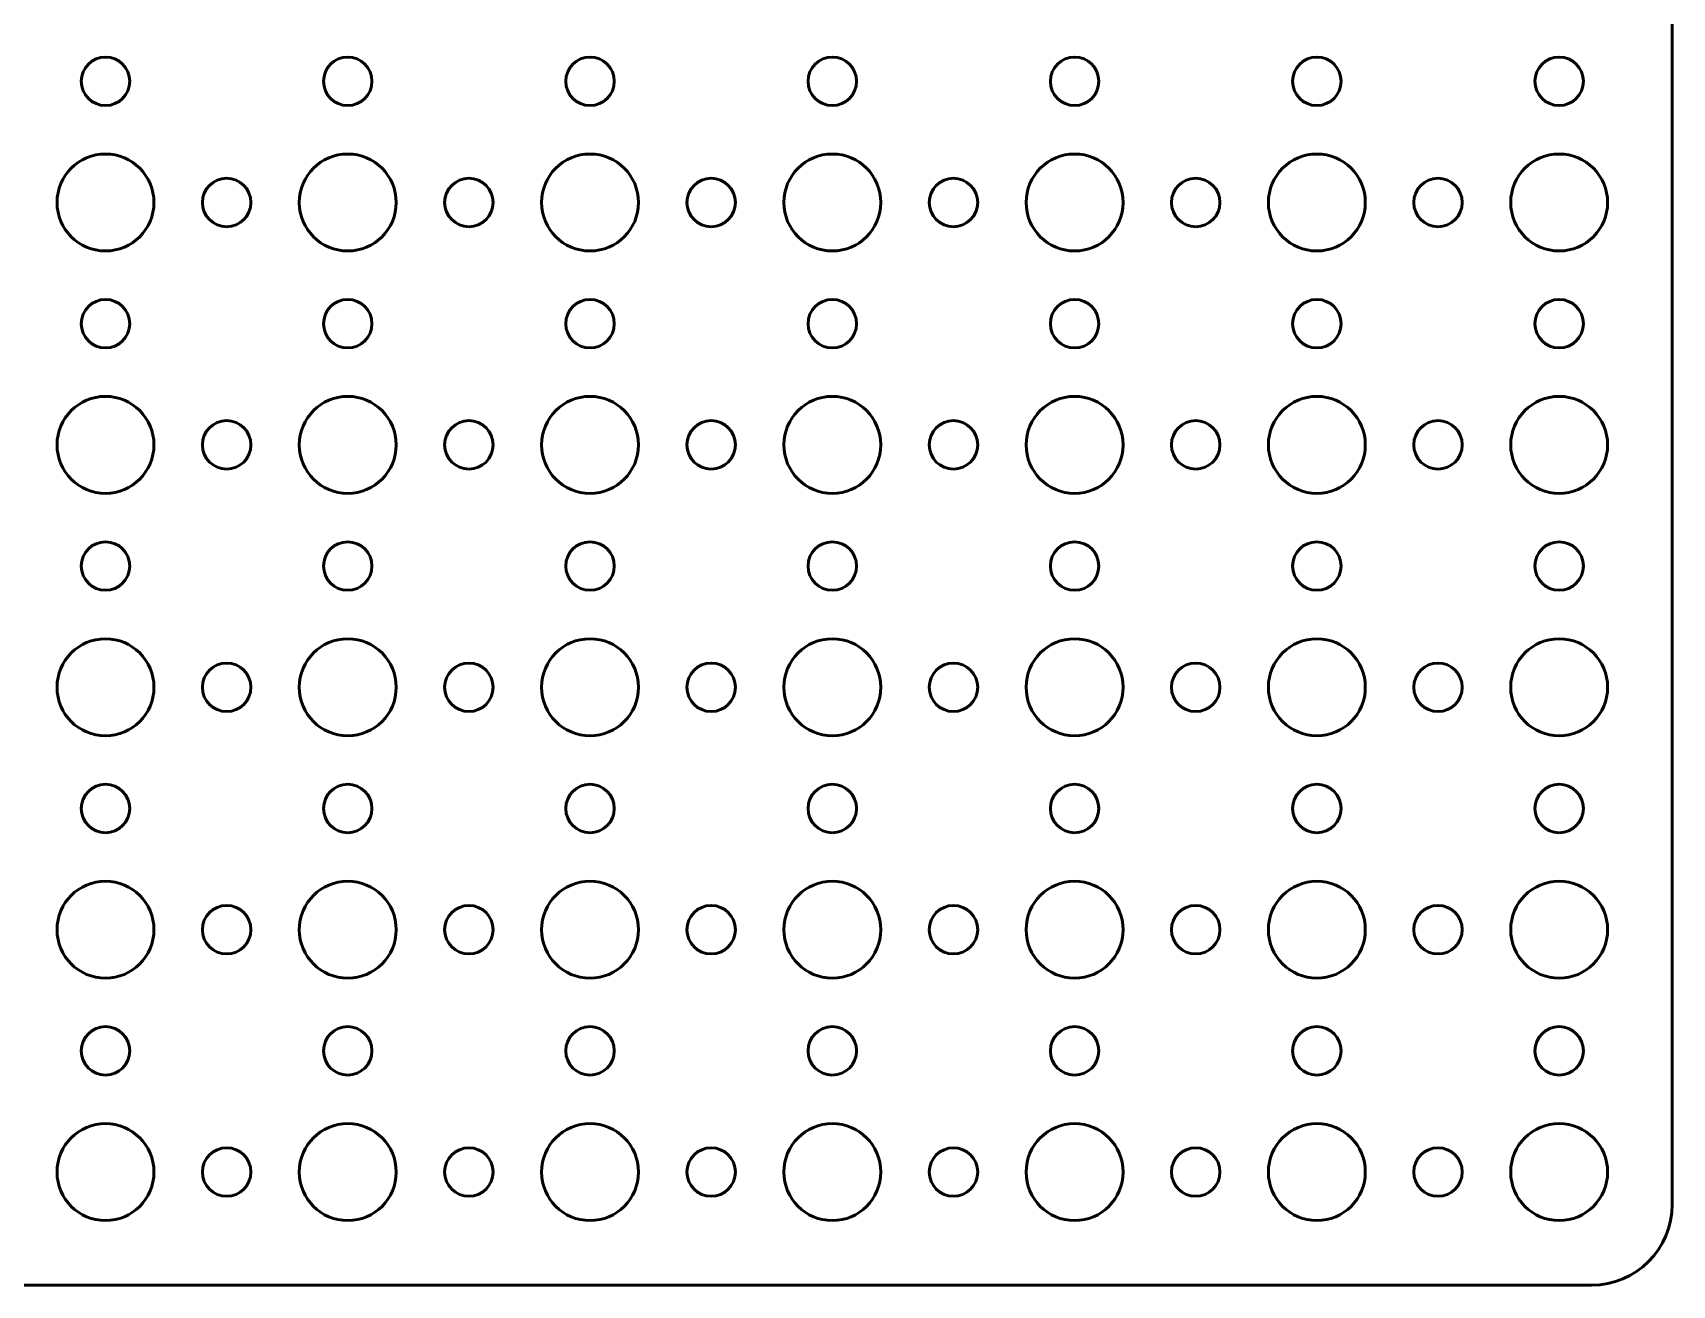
# Model space of a CAD drawing. Header units: centimetres. Extents: x -42 to 42, y -29.9 to 29.9.
# Drawn here: x 31.8 to 41.95, y -29.95 to -22.2 of the extents above; entities that cross this region are included whole.
import ezdxf

# ---------------------------------------------------------------- set-up
doc = ezdxf.new("R2010")
doc.units = ezdxf.units.CM
doc.header["$MEASUREMENT"] = 0
doc.layers.add('Layer 1', color=7, linetype='Continuous')

msp = doc.modelspace()

# ---------------------------------------------------------------- linework, layer by layer
at = {"layer": 'Layer 1', "lineweight": 53}
for points, knots in [([(41.95, 29.45), (41.95, 29.45), (41.95, -29.45), (41.95, -29.45), (41.95, -29.45), (41.95, -29.72614), (41.72614, -29.95), (41.45, -29.95), (41.45, -29.95), (41.45, -29.95), (-41.45, -29.95), (-41.45, -29.95), (-41.45, -29.95), (-41.72614, -29.95), (-41.95, -29.72614), (-41.95, -29.45), (-41.95, -29.45), (-41.95, -29.45), (-41.95, 29.45), (-41.95, 29.45), (-41.95, 29.45), (-41.95, 29.72614), (-41.72614, 29.95), (-41.45, 29.95), (-41.45, 29.95), (-41.45, 29.95), (41.45, 29.95), (41.45, 29.95), (41.45, 29.95), (41.72614, 29.95), (41.95, 29.72614), (41.95, 29.45)], [0, 0, 0, 0, 0.11111111, 0.11111111, 0.11111111, 0.11111111, 0.22222222, 0.22222222, 0.22222222, 0.22222222, 0.33333333, 0.33333333, 0.33333333, 0.33333333, 0.44444444, 0.44444444, 0.44444444, 0.44444444, 0.55555556, 0.55555556, 0.55555556, 0.55555556, 0.66666667, 0.66666667, 0.66666667, 0.66666667, 0.77777778, 0.77777778, 0.77777778, 0.77777778, 1, 1, 1, 1]), ([(32.25, -22.65), (32.16716, -22.65), (32.1, -22.58284), (32.1, -22.5), (32.1, -22.5), (32.1, -22.41716), (32.16716, -22.35), (32.25, -22.35), (32.25, -22.35), (32.33284, -22.35), (32.4, -22.41716), (32.4, -22.5), (32.4, -22.5), (32.4, -22.58284), (32.33284, -22.65), (32.25, -22.65)], [0, 0, 0, 0, 0.2, 0.2, 0.2, 0.2, 0.4, 0.4, 0.4, 0.4, 0.6, 0.6, 0.6, 0.6, 1, 1, 1, 1]), ([(33.75, -22.65), (33.66716, -22.65), (33.6, -22.58284), (33.6, -22.5), (33.6, -22.5), (33.6, -22.41716), (33.66716, -22.35), (33.75, -22.35), (33.75, -22.35), (33.83284, -22.35), (33.9, -22.41716), (33.9, -22.5), (33.9, -22.5), (33.9, -22.58284), (33.83284, -22.65), (33.75, -22.65)], [0, 0, 0, 0, 0.2, 0.2, 0.2, 0.2, 0.4, 0.4, 0.4, 0.4, 0.6, 0.6, 0.6, 0.6, 1, 1, 1, 1]), ([(35.25, -22.65), (35.16716, -22.65), (35.1, -22.58284), (35.1, -22.5), (35.1, -22.5), (35.1, -22.41716), (35.16716, -22.35), (35.25, -22.35), (35.25, -22.35), (35.33284, -22.35), (35.4, -22.41716), (35.4, -22.5), (35.4, -22.5), (35.4, -22.58284), (35.33284, -22.65), (35.25, -22.65)], [0, 0, 0, 0, 0.2, 0.2, 0.2, 0.2, 0.4, 0.4, 0.4, 0.4, 0.6, 0.6, 0.6, 0.6, 1, 1, 1, 1]), ([(36.75, -22.65), (36.66716, -22.65), (36.6, -22.58284), (36.6, -22.5), (36.6, -22.5), (36.6, -22.41716), (36.66716, -22.35), (36.75, -22.35), (36.75, -22.35), (36.83284, -22.35), (36.9, -22.41716), (36.9, -22.5), (36.9, -22.5), (36.9, -22.58284), (36.83284, -22.65), (36.75, -22.65)], [0, 0, 0, 0, 0.2, 0.2, 0.2, 0.2, 0.4, 0.4, 0.4, 0.4, 0.6, 0.6, 0.6, 0.6, 1, 1, 1, 1]), ([(38.25, -22.65), (38.16716, -22.65), (38.1, -22.58284), (38.1, -22.5), (38.1, -22.5), (38.1, -22.41716), (38.16716, -22.35), (38.25, -22.35), (38.25, -22.35), (38.33284, -22.35), (38.4, -22.41716), (38.4, -22.5), (38.4, -22.5), (38.4, -22.58284), (38.33284, -22.65), (38.25, -22.65)], [0, 0, 0, 0, 0.2, 0.2, 0.2, 0.2, 0.4, 0.4, 0.4, 0.4, 0.6, 0.6, 0.6, 0.6, 1, 1, 1, 1]), ([(39.75, -22.65), (39.66716, -22.65), (39.6, -22.58284), (39.6, -22.5), (39.6, -22.5), (39.6, -22.41716), (39.66716, -22.35), (39.75, -22.35), (39.75, -22.35), (39.83284, -22.35), (39.9, -22.41716), (39.9, -22.5), (39.9, -22.5), (39.9, -22.58284), (39.83284, -22.65), (39.75, -22.65)], [0, 0, 0, 0, 0.2, 0.2, 0.2, 0.2, 0.4, 0.4, 0.4, 0.4, 0.6, 0.6, 0.6, 0.6, 1, 1, 1, 1]), ([(41.25, -22.65), (41.16716, -22.65), (41.1, -22.58284), (41.1, -22.5), (41.1, -22.5), (41.1, -22.41716), (41.16716, -22.35), (41.25, -22.35), (41.25, -22.35), (41.33284, -22.35), (41.4, -22.41716), (41.4, -22.5), (41.4, -22.5), (41.4, -22.58284), (41.33284, -22.65), (41.25, -22.65)], [0, 0, 0, 0, 0.2, 0.2, 0.2, 0.2, 0.4, 0.4, 0.4, 0.4, 0.6, 0.6, 0.6, 0.6, 1, 1, 1, 1]), ([(32.25, -23.55), (32.08431, -23.55), (31.95, -23.41569), (31.95, -23.25), (31.95, -23.25), (31.95, -23.08431), (32.08431, -22.95), (32.25, -22.95), (32.25, -22.95), (32.41569, -22.95), (32.55, -23.08431), (32.55, -23.25), (32.55, -23.25), (32.55, -23.41569), (32.41569, -23.55), (32.25, -23.55)], [0, 0, 0, 0, 0.2, 0.2, 0.2, 0.2, 0.4, 0.4, 0.4, 0.4, 0.6, 0.6, 0.6, 0.6, 1, 1, 1, 1]), ([(33.75, -23.55), (33.58431, -23.55), (33.45, -23.41569), (33.45, -23.25), (33.45, -23.25), (33.45, -23.08431), (33.58431, -22.95), (33.75, -22.95), (33.75, -22.95), (33.91569, -22.95), (34.05, -23.08431), (34.05, -23.25), (34.05, -23.25), (34.05, -23.41569), (33.91569, -23.55), (33.75, -23.55)], [0, 0, 0, 0, 0.2, 0.2, 0.2, 0.2, 0.4, 0.4, 0.4, 0.4, 0.6, 0.6, 0.6, 0.6, 1, 1, 1, 1]), ([(35.25, -23.55), (35.08431, -23.55), (34.95, -23.41569), (34.95, -23.25), (34.95, -23.25), (34.95, -23.08431), (35.08431, -22.95), (35.25, -22.95), (35.25, -22.95), (35.41569, -22.95), (35.55, -23.08431), (35.55, -23.25), (35.55, -23.25), (35.55, -23.41569), (35.41569, -23.55), (35.25, -23.55)], [0, 0, 0, 0, 0.2, 0.2, 0.2, 0.2, 0.4, 0.4, 0.4, 0.4, 0.6, 0.6, 0.6, 0.6, 1, 1, 1, 1]), ([(36.75, -23.55), (36.58431, -23.55), (36.45, -23.41569), (36.45, -23.25), (36.45, -23.25), (36.45, -23.08431), (36.58431, -22.95), (36.75, -22.95), (36.75, -22.95), (36.91569, -22.95), (37.05, -23.08431), (37.05, -23.25), (37.05, -23.25), (37.05, -23.41569), (36.91569, -23.55), (36.75, -23.55)], [0, 0, 0, 0, 0.2, 0.2, 0.2, 0.2, 0.4, 0.4, 0.4, 0.4, 0.6, 0.6, 0.6, 0.6, 1, 1, 1, 1]), ([(38.25, -23.55), (38.08431, -23.55), (37.95, -23.41569), (37.95, -23.25), (37.95, -23.25), (37.95, -23.08431), (38.08431, -22.95), (38.25, -22.95), (38.25, -22.95), (38.41569, -22.95), (38.55, -23.08431), (38.55, -23.25), (38.55, -23.25), (38.55, -23.41569), (38.41569, -23.55), (38.25, -23.55)], [0, 0, 0, 0, 0.2, 0.2, 0.2, 0.2, 0.4, 0.4, 0.4, 0.4, 0.6, 0.6, 0.6, 0.6, 1, 1, 1, 1]), ([(39.75, -23.55), (39.58431, -23.55), (39.45, -23.41569), (39.45, -23.25), (39.45, -23.25), (39.45, -23.08431), (39.58431, -22.95), (39.75, -22.95), (39.75, -22.95), (39.91569, -22.95), (40.05, -23.08431), (40.05, -23.25), (40.05, -23.25), (40.05, -23.41569), (39.91569, -23.55), (39.75, -23.55)], [0, 0, 0, 0, 0.2, 0.2, 0.2, 0.2, 0.4, 0.4, 0.4, 0.4, 0.6, 0.6, 0.6, 0.6, 1, 1, 1, 1]), ([(41.25, -23.55), (41.08431, -23.55), (40.95, -23.41569), (40.95, -23.25), (40.95, -23.25), (40.95, -23.08431), (41.08431, -22.95), (41.25, -22.95), (41.25, -22.95), (41.41569, -22.95), (41.55, -23.08431), (41.55, -23.25), (41.55, -23.25), (41.55, -23.41569), (41.41569, -23.55), (41.25, -23.55)], [0, 0, 0, 0, 0.2, 0.2, 0.2, 0.2, 0.4, 0.4, 0.4, 0.4, 0.6, 0.6, 0.6, 0.6, 1, 1, 1, 1]), ([(33, -23.4), (32.91716, -23.4), (32.85, -23.33284), (32.85, -23.25), (32.85, -23.25), (32.85, -23.16716), (32.91716, -23.1), (33, -23.1), (33, -23.1), (33.08284, -23.1), (33.15, -23.16716), (33.15, -23.25), (33.15, -23.25), (33.15, -23.33284), (33.08284, -23.4), (33, -23.4)], [0, 0, 0, 0, 0.2, 0.2, 0.2, 0.2, 0.4, 0.4, 0.4, 0.4, 0.6, 0.6, 0.6, 0.6, 1, 1, 1, 1]), ([(34.5, -23.4), (34.41716, -23.4), (34.35, -23.33284), (34.35, -23.25), (34.35, -23.25), (34.35, -23.16716), (34.41716, -23.1), (34.5, -23.1), (34.5, -23.1), (34.58284, -23.1), (34.65, -23.16716), (34.65, -23.25), (34.65, -23.25), (34.65, -23.33284), (34.58284, -23.4), (34.5, -23.4)], [0, 0, 0, 0, 0.2, 0.2, 0.2, 0.2, 0.4, 0.4, 0.4, 0.4, 0.6, 0.6, 0.6, 0.6, 1, 1, 1, 1]), ([(36, -23.4), (35.91716, -23.4), (35.85, -23.33284), (35.85, -23.25), (35.85, -23.25), (35.85, -23.16716), (35.91716, -23.1), (36, -23.1), (36, -23.1), (36.08284, -23.1), (36.15, -23.16716), (36.15, -23.25), (36.15, -23.25), (36.15, -23.33284), (36.08284, -23.4), (36, -23.4)], [0, 0, 0, 0, 0.2, 0.2, 0.2, 0.2, 0.4, 0.4, 0.4, 0.4, 0.6, 0.6, 0.6, 0.6, 1, 1, 1, 1]), ([(37.5, -23.4), (37.41716, -23.4), (37.35, -23.33284), (37.35, -23.25), (37.35, -23.25), (37.35, -23.16716), (37.41716, -23.1), (37.5, -23.1), (37.5, -23.1), (37.58284, -23.1), (37.65, -23.16716), (37.65, -23.25), (37.65, -23.25), (37.65, -23.33284), (37.58284, -23.4), (37.5, -23.4)], [0, 0, 0, 0, 0.2, 0.2, 0.2, 0.2, 0.4, 0.4, 0.4, 0.4, 0.6, 0.6, 0.6, 0.6, 1, 1, 1, 1]), ([(39, -23.4), (38.91716, -23.4), (38.85, -23.33284), (38.85, -23.25), (38.85, -23.25), (38.85, -23.16716), (38.91716, -23.1), (39, -23.1), (39, -23.1), (39.08284, -23.1), (39.15, -23.16716), (39.15, -23.25), (39.15, -23.25), (39.15, -23.33284), (39.08284, -23.4), (39, -23.4)], [0, 0, 0, 0, 0.2, 0.2, 0.2, 0.2, 0.4, 0.4, 0.4, 0.4, 0.6, 0.6, 0.6, 0.6, 1, 1, 1, 1]), ([(40.5, -23.4), (40.41716, -23.4), (40.35, -23.33284), (40.35, -23.25), (40.35, -23.25), (40.35, -23.16716), (40.41716, -23.1), (40.5, -23.1), (40.5, -23.1), (40.58284, -23.1), (40.65, -23.16716), (40.65, -23.25), (40.65, -23.25), (40.65, -23.33284), (40.58284, -23.4), (40.5, -23.4)], [0, 0, 0, 0, 0.2, 0.2, 0.2, 0.2, 0.4, 0.4, 0.4, 0.4, 0.6, 0.6, 0.6, 0.6, 1, 1, 1, 1]), ([(32.25, -24.15), (32.16716, -24.15), (32.1, -24.08284), (32.1, -24), (32.1, -24), (32.1, -23.91716), (32.16716, -23.85), (32.25, -23.85), (32.25, -23.85), (32.33284, -23.85), (32.4, -23.91716), (32.4, -24), (32.4, -24), (32.4, -24.08284), (32.33284, -24.15), (32.25, -24.15)], [0, 0, 0, 0, 0.2, 0.2, 0.2, 0.2, 0.4, 0.4, 0.4, 0.4, 0.6, 0.6, 0.6, 0.6, 1, 1, 1, 1]), ([(33.75, -24.15), (33.66716, -24.15), (33.6, -24.08284), (33.6, -24), (33.6, -24), (33.6, -23.91716), (33.66716, -23.85), (33.75, -23.85), (33.75, -23.85), (33.83284, -23.85), (33.9, -23.91716), (33.9, -24), (33.9, -24), (33.9, -24.08284), (33.83284, -24.15), (33.75, -24.15)], [0, 0, 0, 0, 0.2, 0.2, 0.2, 0.2, 0.4, 0.4, 0.4, 0.4, 0.6, 0.6, 0.6, 0.6, 1, 1, 1, 1]), ([(35.25, -24.15), (35.16716, -24.15), (35.1, -24.08284), (35.1, -24), (35.1, -24), (35.1, -23.91716), (35.16716, -23.85), (35.25, -23.85), (35.25, -23.85), (35.33284, -23.85), (35.4, -23.91716), (35.4, -24), (35.4, -24), (35.4, -24.08284), (35.33284, -24.15), (35.25, -24.15)], [0, 0, 0, 0, 0.2, 0.2, 0.2, 0.2, 0.4, 0.4, 0.4, 0.4, 0.6, 0.6, 0.6, 0.6, 1, 1, 1, 1]), ([(36.75, -24.15), (36.66716, -24.15), (36.6, -24.08284), (36.6, -24), (36.6, -24), (36.6, -23.91716), (36.66716, -23.85), (36.75, -23.85), (36.75, -23.85), (36.83284, -23.85), (36.9, -23.91716), (36.9, -24), (36.9, -24), (36.9, -24.08284), (36.83284, -24.15), (36.75, -24.15)], [0, 0, 0, 0, 0.2, 0.2, 0.2, 0.2, 0.4, 0.4, 0.4, 0.4, 0.6, 0.6, 0.6, 0.6, 1, 1, 1, 1]), ([(38.25, -24.15), (38.16716, -24.15), (38.1, -24.08284), (38.1, -24), (38.1, -24), (38.1, -23.91716), (38.16716, -23.85), (38.25, -23.85), (38.25, -23.85), (38.33284, -23.85), (38.4, -23.91716), (38.4, -24), (38.4, -24), (38.4, -24.08284), (38.33284, -24.15), (38.25, -24.15)], [0, 0, 0, 0, 0.2, 0.2, 0.2, 0.2, 0.4, 0.4, 0.4, 0.4, 0.6, 0.6, 0.6, 0.6, 1, 1, 1, 1]), ([(39.75, -24.15), (39.66716, -24.15), (39.6, -24.08284), (39.6, -24), (39.6, -24), (39.6, -23.91716), (39.66716, -23.85), (39.75, -23.85), (39.75, -23.85), (39.83284, -23.85), (39.9, -23.91716), (39.9, -24), (39.9, -24), (39.9, -24.08284), (39.83284, -24.15), (39.75, -24.15)], [0, 0, 0, 0, 0.2, 0.2, 0.2, 0.2, 0.4, 0.4, 0.4, 0.4, 0.6, 0.6, 0.6, 0.6, 1, 1, 1, 1]), ([(41.25, -24.15), (41.16716, -24.15), (41.1, -24.08284), (41.1, -24), (41.1, -24), (41.1, -23.91716), (41.16716, -23.85), (41.25, -23.85), (41.25, -23.85), (41.33284, -23.85), (41.4, -23.91716), (41.4, -24), (41.4, -24), (41.4, -24.08284), (41.33284, -24.15), (41.25, -24.15)], [0, 0, 0, 0, 0.2, 0.2, 0.2, 0.2, 0.4, 0.4, 0.4, 0.4, 0.6, 0.6, 0.6, 0.6, 1, 1, 1, 1]), ([(32.25, -25.05), (32.08431, -25.05), (31.95, -24.91569), (31.95, -24.75), (31.95, -24.75), (31.95, -24.58431), (32.08431, -24.45), (32.25, -24.45), (32.25, -24.45), (32.41569, -24.45), (32.55, -24.58431), (32.55, -24.75), (32.55, -24.75), (32.55, -24.91569), (32.41569, -25.05), (32.25, -25.05)], [0, 0, 0, 0, 0.2, 0.2, 0.2, 0.2, 0.4, 0.4, 0.4, 0.4, 0.6, 0.6, 0.6, 0.6, 1, 1, 1, 1]), ([(33.75, -25.05), (33.58431, -25.05), (33.45, -24.91569), (33.45, -24.75), (33.45, -24.75), (33.45, -24.58431), (33.58431, -24.45), (33.75, -24.45), (33.75, -24.45), (33.91569, -24.45), (34.05, -24.58431), (34.05, -24.75), (34.05, -24.75), (34.05, -24.91569), (33.91569, -25.05), (33.75, -25.05)], [0, 0, 0, 0, 0.2, 0.2, 0.2, 0.2, 0.4, 0.4, 0.4, 0.4, 0.6, 0.6, 0.6, 0.6, 1, 1, 1, 1]), ([(35.25, -25.05), (35.08431, -25.05), (34.95, -24.91569), (34.95, -24.75), (34.95, -24.75), (34.95, -24.58431), (35.08431, -24.45), (35.25, -24.45), (35.25, -24.45), (35.41569, -24.45), (35.55, -24.58431), (35.55, -24.75), (35.55, -24.75), (35.55, -24.91569), (35.41569, -25.05), (35.25, -25.05)], [0, 0, 0, 0, 0.2, 0.2, 0.2, 0.2, 0.4, 0.4, 0.4, 0.4, 0.6, 0.6, 0.6, 0.6, 1, 1, 1, 1]), ([(36.75, -25.05), (36.58431, -25.05), (36.45, -24.91569), (36.45, -24.75), (36.45, -24.75), (36.45, -24.58431), (36.58431, -24.45), (36.75, -24.45), (36.75, -24.45), (36.91569, -24.45), (37.05, -24.58431), (37.05, -24.75), (37.05, -24.75), (37.05, -24.91569), (36.91569, -25.05), (36.75, -25.05)], [0, 0, 0, 0, 0.2, 0.2, 0.2, 0.2, 0.4, 0.4, 0.4, 0.4, 0.6, 0.6, 0.6, 0.6, 1, 1, 1, 1]), ([(38.25, -25.05), (38.08431, -25.05), (37.95, -24.91569), (37.95, -24.75), (37.95, -24.75), (37.95, -24.58431), (38.08431, -24.45), (38.25, -24.45), (38.25, -24.45), (38.41569, -24.45), (38.55, -24.58431), (38.55, -24.75), (38.55, -24.75), (38.55, -24.91569), (38.41569, -25.05), (38.25, -25.05)], [0, 0, 0, 0, 0.2, 0.2, 0.2, 0.2, 0.4, 0.4, 0.4, 0.4, 0.6, 0.6, 0.6, 0.6, 1, 1, 1, 1]), ([(39.75, -25.05), (39.58431, -25.05), (39.45, -24.91569), (39.45, -24.75), (39.45, -24.75), (39.45, -24.58431), (39.58431, -24.45), (39.75, -24.45), (39.75, -24.45), (39.91569, -24.45), (40.05, -24.58431), (40.05, -24.75), (40.05, -24.75), (40.05, -24.91569), (39.91569, -25.05), (39.75, -25.05)], [0, 0, 0, 0, 0.2, 0.2, 0.2, 0.2, 0.4, 0.4, 0.4, 0.4, 0.6, 0.6, 0.6, 0.6, 1, 1, 1, 1]), ([(41.25, -25.05), (41.08431, -25.05), (40.95, -24.91569), (40.95, -24.75), (40.95, -24.75), (40.95, -24.58431), (41.08431, -24.45), (41.25, -24.45), (41.25, -24.45), (41.41569, -24.45), (41.55, -24.58431), (41.55, -24.75), (41.55, -24.75), (41.55, -24.91569), (41.41569, -25.05), (41.25, -25.05)], [0, 0, 0, 0, 0.2, 0.2, 0.2, 0.2, 0.4, 0.4, 0.4, 0.4, 0.6, 0.6, 0.6, 0.6, 1, 1, 1, 1]), ([(33, -24.9), (32.91716, -24.9), (32.85, -24.83284), (32.85, -24.75), (32.85, -24.75), (32.85, -24.66716), (32.91716, -24.6), (33, -24.6), (33, -24.6), (33.08284, -24.6), (33.15, -24.66716), (33.15, -24.75), (33.15, -24.75), (33.15, -24.83284), (33.08284, -24.9), (33, -24.9)], [0, 0, 0, 0, 0.2, 0.2, 0.2, 0.2, 0.4, 0.4, 0.4, 0.4, 0.6, 0.6, 0.6, 0.6, 1, 1, 1, 1]), ([(34.5, -24.9), (34.41716, -24.9), (34.35, -24.83284), (34.35, -24.75), (34.35, -24.75), (34.35, -24.66716), (34.41716, -24.6), (34.5, -24.6), (34.5, -24.6), (34.58284, -24.6), (34.65, -24.66716), (34.65, -24.75), (34.65, -24.75), (34.65, -24.83284), (34.58284, -24.9), (34.5, -24.9)], [0, 0, 0, 0, 0.2, 0.2, 0.2, 0.2, 0.4, 0.4, 0.4, 0.4, 0.6, 0.6, 0.6, 0.6, 1, 1, 1, 1]), ([(36, -24.9), (35.91716, -24.9), (35.85, -24.83284), (35.85, -24.75), (35.85, -24.75), (35.85, -24.66716), (35.91716, -24.6), (36, -24.6), (36, -24.6), (36.08284, -24.6), (36.15, -24.66716), (36.15, -24.75), (36.15, -24.75), (36.15, -24.83284), (36.08284, -24.9), (36, -24.9)], [0, 0, 0, 0, 0.2, 0.2, 0.2, 0.2, 0.4, 0.4, 0.4, 0.4, 0.6, 0.6, 0.6, 0.6, 1, 1, 1, 1]), ([(37.5, -24.9), (37.41716, -24.9), (37.35, -24.83284), (37.35, -24.75), (37.35, -24.75), (37.35, -24.66716), (37.41716, -24.6), (37.5, -24.6), (37.5, -24.6), (37.58284, -24.6), (37.65, -24.66716), (37.65, -24.75), (37.65, -24.75), (37.65, -24.83284), (37.58284, -24.9), (37.5, -24.9)], [0, 0, 0, 0, 0.2, 0.2, 0.2, 0.2, 0.4, 0.4, 0.4, 0.4, 0.6, 0.6, 0.6, 0.6, 1, 1, 1, 1]), ([(39, -24.9), (38.91716, -24.9), (38.85, -24.83284), (38.85, -24.75), (38.85, -24.75), (38.85, -24.66716), (38.91716, -24.6), (39, -24.6), (39, -24.6), (39.08284, -24.6), (39.15, -24.66716), (39.15, -24.75), (39.15, -24.75), (39.15, -24.83284), (39.08284, -24.9), (39, -24.9)], [0, 0, 0, 0, 0.2, 0.2, 0.2, 0.2, 0.4, 0.4, 0.4, 0.4, 0.6, 0.6, 0.6, 0.6, 1, 1, 1, 1]), ([(40.5, -24.9), (40.41716, -24.9), (40.35, -24.83284), (40.35, -24.75), (40.35, -24.75), (40.35, -24.66716), (40.41716, -24.6), (40.5, -24.6), (40.5, -24.6), (40.58284, -24.6), (40.65, -24.66716), (40.65, -24.75), (40.65, -24.75), (40.65, -24.83284), (40.58284, -24.9), (40.5, -24.9)], [0, 0, 0, 0, 0.2, 0.2, 0.2, 0.2, 0.4, 0.4, 0.4, 0.4, 0.6, 0.6, 0.6, 0.6, 1, 1, 1, 1]), ([(32.25, -25.65), (32.16716, -25.65), (32.1, -25.58284), (32.1, -25.5), (32.1, -25.5), (32.1, -25.41716), (32.16716, -25.35), (32.25, -25.35), (32.25, -25.35), (32.33284, -25.35), (32.4, -25.41716), (32.4, -25.5), (32.4, -25.5), (32.4, -25.58284), (32.33284, -25.65), (32.25, -25.65)], [0, 0, 0, 0, 0.2, 0.2, 0.2, 0.2, 0.4, 0.4, 0.4, 0.4, 0.6, 0.6, 0.6, 0.6, 1, 1, 1, 1]), ([(33.75, -25.65), (33.66716, -25.65), (33.6, -25.58284), (33.6, -25.5), (33.6, -25.5), (33.6, -25.41716), (33.66716, -25.35), (33.75, -25.35), (33.75, -25.35), (33.83284, -25.35), (33.9, -25.41716), (33.9, -25.5), (33.9, -25.5), (33.9, -25.58284), (33.83284, -25.65), (33.75, -25.65)], [0, 0, 0, 0, 0.2, 0.2, 0.2, 0.2, 0.4, 0.4, 0.4, 0.4, 0.6, 0.6, 0.6, 0.6, 1, 1, 1, 1]), ([(35.25, -25.65), (35.16716, -25.65), (35.1, -25.58284), (35.1, -25.5), (35.1, -25.5), (35.1, -25.41716), (35.16716, -25.35), (35.25, -25.35), (35.25, -25.35), (35.33284, -25.35), (35.4, -25.41716), (35.4, -25.5), (35.4, -25.5), (35.4, -25.58284), (35.33284, -25.65), (35.25, -25.65)], [0, 0, 0, 0, 0.2, 0.2, 0.2, 0.2, 0.4, 0.4, 0.4, 0.4, 0.6, 0.6, 0.6, 0.6, 1, 1, 1, 1]), ([(36.75, -25.65), (36.66716, -25.65), (36.6, -25.58284), (36.6, -25.5), (36.6, -25.5), (36.6, -25.41716), (36.66716, -25.35), (36.75, -25.35), (36.75, -25.35), (36.83284, -25.35), (36.9, -25.41716), (36.9, -25.5), (36.9, -25.5), (36.9, -25.58284), (36.83284, -25.65), (36.75, -25.65)], [0, 0, 0, 0, 0.2, 0.2, 0.2, 0.2, 0.4, 0.4, 0.4, 0.4, 0.6, 0.6, 0.6, 0.6, 1, 1, 1, 1]), ([(38.25, -25.65), (38.16716, -25.65), (38.1, -25.58284), (38.1, -25.5), (38.1, -25.5), (38.1, -25.41716), (38.16716, -25.35), (38.25, -25.35), (38.25, -25.35), (38.33284, -25.35), (38.4, -25.41716), (38.4, -25.5), (38.4, -25.5), (38.4, -25.58284), (38.33284, -25.65), (38.25, -25.65)], [0, 0, 0, 0, 0.2, 0.2, 0.2, 0.2, 0.4, 0.4, 0.4, 0.4, 0.6, 0.6, 0.6, 0.6, 1, 1, 1, 1]), ([(39.75, -25.65), (39.66716, -25.65), (39.6, -25.58284), (39.6, -25.5), (39.6, -25.5), (39.6, -25.41716), (39.66716, -25.35), (39.75, -25.35), (39.75, -25.35), (39.83284, -25.35), (39.9, -25.41716), (39.9, -25.5), (39.9, -25.5), (39.9, -25.58284), (39.83284, -25.65), (39.75, -25.65)], [0, 0, 0, 0, 0.2, 0.2, 0.2, 0.2, 0.4, 0.4, 0.4, 0.4, 0.6, 0.6, 0.6, 0.6, 1, 1, 1, 1]), ([(41.25, -25.65), (41.16716, -25.65), (41.1, -25.58284), (41.1, -25.5), (41.1, -25.5), (41.1, -25.41716), (41.16716, -25.35), (41.25, -25.35), (41.25, -25.35), (41.33284, -25.35), (41.4, -25.41716), (41.4, -25.5), (41.4, -25.5), (41.4, -25.58284), (41.33284, -25.65), (41.25, -25.65)], [0, 0, 0, 0, 0.2, 0.2, 0.2, 0.2, 0.4, 0.4, 0.4, 0.4, 0.6, 0.6, 0.6, 0.6, 1, 1, 1, 1]), ([(32.25, -26.55), (32.08431, -26.55), (31.95, -26.41569), (31.95, -26.25), (31.95, -26.25), (31.95, -26.08431), (32.08431, -25.95), (32.25, -25.95), (32.25, -25.95), (32.41569, -25.95), (32.55, -26.08431), (32.55, -26.25), (32.55, -26.25), (32.55, -26.41569), (32.41569, -26.55), (32.25, -26.55)], [0, 0, 0, 0, 0.2, 0.2, 0.2, 0.2, 0.4, 0.4, 0.4, 0.4, 0.6, 0.6, 0.6, 0.6, 1, 1, 1, 1]), ([(33.75, -26.55), (33.58431, -26.55), (33.45, -26.41569), (33.45, -26.25), (33.45, -26.25), (33.45, -26.08431), (33.58431, -25.95), (33.75, -25.95), (33.75, -25.95), (33.91569, -25.95), (34.05, -26.08431), (34.05, -26.25), (34.05, -26.25), (34.05, -26.41569), (33.91569, -26.55), (33.75, -26.55)], [0, 0, 0, 0, 0.2, 0.2, 0.2, 0.2, 0.4, 0.4, 0.4, 0.4, 0.6, 0.6, 0.6, 0.6, 1, 1, 1, 1]), ([(35.25, -26.55), (35.08431, -26.55), (34.95, -26.41569), (34.95, -26.25), (34.95, -26.25), (34.95, -26.08431), (35.08431, -25.95), (35.25, -25.95), (35.25, -25.95), (35.41569, -25.95), (35.55, -26.08431), (35.55, -26.25), (35.55, -26.25), (35.55, -26.41569), (35.41569, -26.55), (35.25, -26.55)], [0, 0, 0, 0, 0.2, 0.2, 0.2, 0.2, 0.4, 0.4, 0.4, 0.4, 0.6, 0.6, 0.6, 0.6, 1, 1, 1, 1]), ([(36.75, -26.55), (36.58431, -26.55), (36.45, -26.41569), (36.45, -26.25), (36.45, -26.25), (36.45, -26.08431), (36.58431, -25.95), (36.75, -25.95), (36.75, -25.95), (36.91569, -25.95), (37.05, -26.08431), (37.05, -26.25), (37.05, -26.25), (37.05, -26.41569), (36.91569, -26.55), (36.75, -26.55)], [0, 0, 0, 0, 0.2, 0.2, 0.2, 0.2, 0.4, 0.4, 0.4, 0.4, 0.6, 0.6, 0.6, 0.6, 1, 1, 1, 1]), ([(38.25, -26.55), (38.08431, -26.55), (37.95, -26.41569), (37.95, -26.25), (37.95, -26.25), (37.95, -26.08431), (38.08431, -25.95), (38.25, -25.95), (38.25, -25.95), (38.41569, -25.95), (38.55, -26.08431), (38.55, -26.25), (38.55, -26.25), (38.55, -26.41569), (38.41569, -26.55), (38.25, -26.55)], [0, 0, 0, 0, 0.2, 0.2, 0.2, 0.2, 0.4, 0.4, 0.4, 0.4, 0.6, 0.6, 0.6, 0.6, 1, 1, 1, 1]), ([(39.75, -26.55), (39.58431, -26.55), (39.45, -26.41569), (39.45, -26.25), (39.45, -26.25), (39.45, -26.08431), (39.58431, -25.95), (39.75, -25.95), (39.75, -25.95), (39.91569, -25.95), (40.05, -26.08431), (40.05, -26.25), (40.05, -26.25), (40.05, -26.41569), (39.91569, -26.55), (39.75, -26.55)], [0, 0, 0, 0, 0.2, 0.2, 0.2, 0.2, 0.4, 0.4, 0.4, 0.4, 0.6, 0.6, 0.6, 0.6, 1, 1, 1, 1]), ([(41.25, -26.55), (41.08431, -26.55), (40.95, -26.41569), (40.95, -26.25), (40.95, -26.25), (40.95, -26.08431), (41.08431, -25.95), (41.25, -25.95), (41.25, -25.95), (41.41569, -25.95), (41.55, -26.08431), (41.55, -26.25), (41.55, -26.25), (41.55, -26.41569), (41.41569, -26.55), (41.25, -26.55)], [0, 0, 0, 0, 0.2, 0.2, 0.2, 0.2, 0.4, 0.4, 0.4, 0.4, 0.6, 0.6, 0.6, 0.6, 1, 1, 1, 1]), ([(33, -26.4), (32.91716, -26.4), (32.85, -26.33284), (32.85, -26.25), (32.85, -26.25), (32.85, -26.16716), (32.91716, -26.1), (33, -26.1), (33, -26.1), (33.08284, -26.1), (33.15, -26.16716), (33.15, -26.25), (33.15, -26.25), (33.15, -26.33284), (33.08284, -26.4), (33, -26.4)], [0, 0, 0, 0, 0.2, 0.2, 0.2, 0.2, 0.4, 0.4, 0.4, 0.4, 0.6, 0.6, 0.6, 0.6, 1, 1, 1, 1]), ([(34.5, -26.4), (34.41716, -26.4), (34.35, -26.33284), (34.35, -26.25), (34.35, -26.25), (34.35, -26.16716), (34.41716, -26.1), (34.5, -26.1), (34.5, -26.1), (34.58284, -26.1), (34.65, -26.16716), (34.65, -26.25), (34.65, -26.25), (34.65, -26.33284), (34.58284, -26.4), (34.5, -26.4)], [0, 0, 0, 0, 0.2, 0.2, 0.2, 0.2, 0.4, 0.4, 0.4, 0.4, 0.6, 0.6, 0.6, 0.6, 1, 1, 1, 1]), ([(36, -26.4), (35.91716, -26.4), (35.85, -26.33284), (35.85, -26.25), (35.85, -26.25), (35.85, -26.16716), (35.91716, -26.1), (36, -26.1), (36, -26.1), (36.08284, -26.1), (36.15, -26.16716), (36.15, -26.25), (36.15, -26.25), (36.15, -26.33284), (36.08284, -26.4), (36, -26.4)], [0, 0, 0, 0, 0.2, 0.2, 0.2, 0.2, 0.4, 0.4, 0.4, 0.4, 0.6, 0.6, 0.6, 0.6, 1, 1, 1, 1]), ([(37.5, -26.4), (37.41716, -26.4), (37.35, -26.33284), (37.35, -26.25), (37.35, -26.25), (37.35, -26.16716), (37.41716, -26.1), (37.5, -26.1), (37.5, -26.1), (37.58284, -26.1), (37.65, -26.16716), (37.65, -26.25), (37.65, -26.25), (37.65, -26.33284), (37.58284, -26.4), (37.5, -26.4)], [0, 0, 0, 0, 0.2, 0.2, 0.2, 0.2, 0.4, 0.4, 0.4, 0.4, 0.6, 0.6, 0.6, 0.6, 1, 1, 1, 1]), ([(39, -26.4), (38.91716, -26.4), (38.85, -26.33284), (38.85, -26.25), (38.85, -26.25), (38.85, -26.16716), (38.91716, -26.1), (39, -26.1), (39, -26.1), (39.08284, -26.1), (39.15, -26.16716), (39.15, -26.25), (39.15, -26.25), (39.15, -26.33284), (39.08284, -26.4), (39, -26.4)], [0, 0, 0, 0, 0.2, 0.2, 0.2, 0.2, 0.4, 0.4, 0.4, 0.4, 0.6, 0.6, 0.6, 0.6, 1, 1, 1, 1]), ([(40.5, -26.4), (40.41716, -26.4), (40.35, -26.33284), (40.35, -26.25), (40.35, -26.25), (40.35, -26.16716), (40.41716, -26.1), (40.5, -26.1), (40.5, -26.1), (40.58284, -26.1), (40.65, -26.16716), (40.65, -26.25), (40.65, -26.25), (40.65, -26.33284), (40.58284, -26.4), (40.5, -26.4)], [0, 0, 0, 0, 0.2, 0.2, 0.2, 0.2, 0.4, 0.4, 0.4, 0.4, 0.6, 0.6, 0.6, 0.6, 1, 1, 1, 1]), ([(32.25, -27.15), (32.16716, -27.15), (32.1, -27.08284), (32.1, -27), (32.1, -27), (32.1, -26.91716), (32.16716, -26.85), (32.25, -26.85), (32.25, -26.85), (32.33284, -26.85), (32.4, -26.91716), (32.4, -27), (32.4, -27), (32.4, -27.08284), (32.33284, -27.15), (32.25, -27.15)], [0, 0, 0, 0, 0.2, 0.2, 0.2, 0.2, 0.4, 0.4, 0.4, 0.4, 0.6, 0.6, 0.6, 0.6, 1, 1, 1, 1]), ([(33.75, -27.15), (33.66716, -27.15), (33.6, -27.08284), (33.6, -27), (33.6, -27), (33.6, -26.91716), (33.66716, -26.85), (33.75, -26.85), (33.75, -26.85), (33.83284, -26.85), (33.9, -26.91716), (33.9, -27), (33.9, -27), (33.9, -27.08284), (33.83284, -27.15), (33.75, -27.15)], [0, 0, 0, 0, 0.2, 0.2, 0.2, 0.2, 0.4, 0.4, 0.4, 0.4, 0.6, 0.6, 0.6, 0.6, 1, 1, 1, 1]), ([(35.25, -27.15), (35.16716, -27.15), (35.1, -27.08284), (35.1, -27), (35.1, -27), (35.1, -26.91716), (35.16716, -26.85), (35.25, -26.85), (35.25, -26.85), (35.33284, -26.85), (35.4, -26.91716), (35.4, -27), (35.4, -27), (35.4, -27.08284), (35.33284, -27.15), (35.25, -27.15)], [0, 0, 0, 0, 0.2, 0.2, 0.2, 0.2, 0.4, 0.4, 0.4, 0.4, 0.6, 0.6, 0.6, 0.6, 1, 1, 1, 1]), ([(36.75, -27.15), (36.66716, -27.15), (36.6, -27.08284), (36.6, -27), (36.6, -27), (36.6, -26.91716), (36.66716, -26.85), (36.75, -26.85), (36.75, -26.85), (36.83284, -26.85), (36.9, -26.91716), (36.9, -27), (36.9, -27), (36.9, -27.08284), (36.83284, -27.15), (36.75, -27.15)], [0, 0, 0, 0, 0.2, 0.2, 0.2, 0.2, 0.4, 0.4, 0.4, 0.4, 0.6, 0.6, 0.6, 0.6, 1, 1, 1, 1]), ([(38.25, -27.15), (38.16716, -27.15), (38.1, -27.08284), (38.1, -27), (38.1, -27), (38.1, -26.91716), (38.16716, -26.85), (38.25, -26.85), (38.25, -26.85), (38.33284, -26.85), (38.4, -26.91716), (38.4, -27), (38.4, -27), (38.4, -27.08284), (38.33284, -27.15), (38.25, -27.15)], [0, 0, 0, 0, 0.2, 0.2, 0.2, 0.2, 0.4, 0.4, 0.4, 0.4, 0.6, 0.6, 0.6, 0.6, 1, 1, 1, 1]), ([(39.75, -27.15), (39.66716, -27.15), (39.6, -27.08284), (39.6, -27), (39.6, -27), (39.6, -26.91716), (39.66716, -26.85), (39.75, -26.85), (39.75, -26.85), (39.83284, -26.85), (39.9, -26.91716), (39.9, -27), (39.9, -27), (39.9, -27.08284), (39.83284, -27.15), (39.75, -27.15)], [0, 0, 0, 0, 0.2, 0.2, 0.2, 0.2, 0.4, 0.4, 0.4, 0.4, 0.6, 0.6, 0.6, 0.6, 1, 1, 1, 1]), ([(41.25, -27.15), (41.16716, -27.15), (41.1, -27.08284), (41.1, -27), (41.1, -27), (41.1, -26.91716), (41.16716, -26.85), (41.25, -26.85), (41.25, -26.85), (41.33284, -26.85), (41.4, -26.91716), (41.4, -27), (41.4, -27), (41.4, -27.08284), (41.33284, -27.15), (41.25, -27.15)], [0, 0, 0, 0, 0.2, 0.2, 0.2, 0.2, 0.4, 0.4, 0.4, 0.4, 0.6, 0.6, 0.6, 0.6, 1, 1, 1, 1]), ([(32.25, -28.05), (32.08431, -28.05), (31.95, -27.91569), (31.95, -27.75), (31.95, -27.75), (31.95, -27.58431), (32.08431, -27.45), (32.25, -27.45), (32.25, -27.45), (32.41569, -27.45), (32.55, -27.58431), (32.55, -27.75), (32.55, -27.75), (32.55, -27.91569), (32.41569, -28.05), (32.25, -28.05)], [0, 0, 0, 0, 0.2, 0.2, 0.2, 0.2, 0.4, 0.4, 0.4, 0.4, 0.6, 0.6, 0.6, 0.6, 1, 1, 1, 1]), ([(33.75, -28.05), (33.58431, -28.05), (33.45, -27.91569), (33.45, -27.75), (33.45, -27.75), (33.45, -27.58431), (33.58431, -27.45), (33.75, -27.45), (33.75, -27.45), (33.91569, -27.45), (34.05, -27.58431), (34.05, -27.75), (34.05, -27.75), (34.05, -27.91569), (33.91569, -28.05), (33.75, -28.05)], [0, 0, 0, 0, 0.2, 0.2, 0.2, 0.2, 0.4, 0.4, 0.4, 0.4, 0.6, 0.6, 0.6, 0.6, 1, 1, 1, 1]), ([(35.25, -28.05), (35.08431, -28.05), (34.95, -27.91569), (34.95, -27.75), (34.95, -27.75), (34.95, -27.58431), (35.08431, -27.45), (35.25, -27.45), (35.25, -27.45), (35.41569, -27.45), (35.55, -27.58431), (35.55, -27.75), (35.55, -27.75), (35.55, -27.91569), (35.41569, -28.05), (35.25, -28.05)], [0, 0, 0, 0, 0.2, 0.2, 0.2, 0.2, 0.4, 0.4, 0.4, 0.4, 0.6, 0.6, 0.6, 0.6, 1, 1, 1, 1]), ([(36.75, -28.05), (36.58431, -28.05), (36.45, -27.91569), (36.45, -27.75), (36.45, -27.75), (36.45, -27.58431), (36.58431, -27.45), (36.75, -27.45), (36.75, -27.45), (36.91569, -27.45), (37.05, -27.58431), (37.05, -27.75), (37.05, -27.75), (37.05, -27.91569), (36.91569, -28.05), (36.75, -28.05)], [0, 0, 0, 0, 0.2, 0.2, 0.2, 0.2, 0.4, 0.4, 0.4, 0.4, 0.6, 0.6, 0.6, 0.6, 1, 1, 1, 1]), ([(38.25, -28.05), (38.08431, -28.05), (37.95, -27.91569), (37.95, -27.75), (37.95, -27.75), (37.95, -27.58431), (38.08431, -27.45), (38.25, -27.45), (38.25, -27.45), (38.41569, -27.45), (38.55, -27.58431), (38.55, -27.75), (38.55, -27.75), (38.55, -27.91569), (38.41569, -28.05), (38.25, -28.05)], [0, 0, 0, 0, 0.2, 0.2, 0.2, 0.2, 0.4, 0.4, 0.4, 0.4, 0.6, 0.6, 0.6, 0.6, 1, 1, 1, 1]), ([(39.75, -28.05), (39.58431, -28.05), (39.45, -27.91569), (39.45, -27.75), (39.45, -27.75), (39.45, -27.58431), (39.58431, -27.45), (39.75, -27.45), (39.75, -27.45), (39.91569, -27.45), (40.05, -27.58431), (40.05, -27.75), (40.05, -27.75), (40.05, -27.91569), (39.91569, -28.05), (39.75, -28.05)], [0, 0, 0, 0, 0.2, 0.2, 0.2, 0.2, 0.4, 0.4, 0.4, 0.4, 0.6, 0.6, 0.6, 0.6, 1, 1, 1, 1]), ([(41.25, -28.05), (41.08431, -28.05), (40.95, -27.91569), (40.95, -27.75), (40.95, -27.75), (40.95, -27.58431), (41.08431, -27.45), (41.25, -27.45), (41.25, -27.45), (41.41569, -27.45), (41.55, -27.58431), (41.55, -27.75), (41.55, -27.75), (41.55, -27.91569), (41.41569, -28.05), (41.25, -28.05)], [0, 0, 0, 0, 0.2, 0.2, 0.2, 0.2, 0.4, 0.4, 0.4, 0.4, 0.6, 0.6, 0.6, 0.6, 1, 1, 1, 1]), ([(33, -27.9), (32.91716, -27.9), (32.85, -27.83284), (32.85, -27.75), (32.85, -27.75), (32.85, -27.66716), (32.91716, -27.6), (33, -27.6), (33, -27.6), (33.08284, -27.6), (33.15, -27.66716), (33.15, -27.75), (33.15, -27.75), (33.15, -27.83284), (33.08284, -27.9), (33, -27.9)], [0, 0, 0, 0, 0.2, 0.2, 0.2, 0.2, 0.4, 0.4, 0.4, 0.4, 0.6, 0.6, 0.6, 0.6, 1, 1, 1, 1]), ([(34.5, -27.9), (34.41716, -27.9), (34.35, -27.83284), (34.35, -27.75), (34.35, -27.75), (34.35, -27.66716), (34.41716, -27.6), (34.5, -27.6), (34.5, -27.6), (34.58284, -27.6), (34.65, -27.66716), (34.65, -27.75), (34.65, -27.75), (34.65, -27.83284), (34.58284, -27.9), (34.5, -27.9)], [0, 0, 0, 0, 0.2, 0.2, 0.2, 0.2, 0.4, 0.4, 0.4, 0.4, 0.6, 0.6, 0.6, 0.6, 1, 1, 1, 1]), ([(36, -27.9), (35.91716, -27.9), (35.85, -27.83284), (35.85, -27.75), (35.85, -27.75), (35.85, -27.66716), (35.91716, -27.6), (36, -27.6), (36, -27.6), (36.08284, -27.6), (36.15, -27.66716), (36.15, -27.75), (36.15, -27.75), (36.15, -27.83284), (36.08284, -27.9), (36, -27.9)], [0, 0, 0, 0, 0.2, 0.2, 0.2, 0.2, 0.4, 0.4, 0.4, 0.4, 0.6, 0.6, 0.6, 0.6, 1, 1, 1, 1]), ([(37.5, -27.9), (37.41716, -27.9), (37.35, -27.83284), (37.35, -27.75), (37.35, -27.75), (37.35, -27.66716), (37.41716, -27.6), (37.5, -27.6), (37.5, -27.6), (37.58284, -27.6), (37.65, -27.66716), (37.65, -27.75), (37.65, -27.75), (37.65, -27.83284), (37.58284, -27.9), (37.5, -27.9)], [0, 0, 0, 0, 0.2, 0.2, 0.2, 0.2, 0.4, 0.4, 0.4, 0.4, 0.6, 0.6, 0.6, 0.6, 1, 1, 1, 1]), ([(39, -27.9), (38.91716, -27.9), (38.85, -27.83284), (38.85, -27.75), (38.85, -27.75), (38.85, -27.66716), (38.91716, -27.6), (39, -27.6), (39, -27.6), (39.08284, -27.6), (39.15, -27.66716), (39.15, -27.75), (39.15, -27.75), (39.15, -27.83284), (39.08284, -27.9), (39, -27.9)], [0, 0, 0, 0, 0.2, 0.2, 0.2, 0.2, 0.4, 0.4, 0.4, 0.4, 0.6, 0.6, 0.6, 0.6, 1, 1, 1, 1]), ([(40.5, -27.9), (40.41716, -27.9), (40.35, -27.83284), (40.35, -27.75), (40.35, -27.75), (40.35, -27.66716), (40.41716, -27.6), (40.5, -27.6), (40.5, -27.6), (40.58284, -27.6), (40.65, -27.66716), (40.65, -27.75), (40.65, -27.75), (40.65, -27.83284), (40.58284, -27.9), (40.5, -27.9)], [0, 0, 0, 0, 0.2, 0.2, 0.2, 0.2, 0.4, 0.4, 0.4, 0.4, 0.6, 0.6, 0.6, 0.6, 1, 1, 1, 1]), ([(32.25, -28.65), (32.16716, -28.65), (32.1, -28.58284), (32.1, -28.5), (32.1, -28.5), (32.1, -28.41716), (32.16716, -28.35), (32.25, -28.35), (32.25, -28.35), (32.33284, -28.35), (32.4, -28.41716), (32.4, -28.5), (32.4, -28.5), (32.4, -28.58284), (32.33284, -28.65), (32.25, -28.65)], [0, 0, 0, 0, 0.2, 0.2, 0.2, 0.2, 0.4, 0.4, 0.4, 0.4, 0.6, 0.6, 0.6, 0.6, 1, 1, 1, 1]), ([(33.75, -28.65), (33.66716, -28.65), (33.6, -28.58284), (33.6, -28.5), (33.6, -28.5), (33.6, -28.41716), (33.66716, -28.35), (33.75, -28.35), (33.75, -28.35), (33.83284, -28.35), (33.9, -28.41716), (33.9, -28.5), (33.9, -28.5), (33.9, -28.58284), (33.83284, -28.65), (33.75, -28.65)], [0, 0, 0, 0, 0.2, 0.2, 0.2, 0.2, 0.4, 0.4, 0.4, 0.4, 0.6, 0.6, 0.6, 0.6, 1, 1, 1, 1]), ([(35.25, -28.65), (35.16716, -28.65), (35.1, -28.58284), (35.1, -28.5), (35.1, -28.5), (35.1, -28.41716), (35.16716, -28.35), (35.25, -28.35), (35.25, -28.35), (35.33284, -28.35), (35.4, -28.41716), (35.4, -28.5), (35.4, -28.5), (35.4, -28.58284), (35.33284, -28.65), (35.25, -28.65)], [0, 0, 0, 0, 0.2, 0.2, 0.2, 0.2, 0.4, 0.4, 0.4, 0.4, 0.6, 0.6, 0.6, 0.6, 1, 1, 1, 1]), ([(36.75, -28.65), (36.66716, -28.65), (36.6, -28.58284), (36.6, -28.5), (36.6, -28.5), (36.6, -28.41716), (36.66716, -28.35), (36.75, -28.35), (36.75, -28.35), (36.83284, -28.35), (36.9, -28.41716), (36.9, -28.5), (36.9, -28.5), (36.9, -28.58284), (36.83284, -28.65), (36.75, -28.65)], [0, 0, 0, 0, 0.2, 0.2, 0.2, 0.2, 0.4, 0.4, 0.4, 0.4, 0.6, 0.6, 0.6, 0.6, 1, 1, 1, 1]), ([(38.25, -28.65), (38.16716, -28.65), (38.1, -28.58284), (38.1, -28.5), (38.1, -28.5), (38.1, -28.41716), (38.16716, -28.35), (38.25, -28.35), (38.25, -28.35), (38.33284, -28.35), (38.4, -28.41716), (38.4, -28.5), (38.4, -28.5), (38.4, -28.58284), (38.33284, -28.65), (38.25, -28.65)], [0, 0, 0, 0, 0.2, 0.2, 0.2, 0.2, 0.4, 0.4, 0.4, 0.4, 0.6, 0.6, 0.6, 0.6, 1, 1, 1, 1]), ([(39.75, -28.65), (39.66716, -28.65), (39.6, -28.58284), (39.6, -28.5), (39.6, -28.5), (39.6, -28.41716), (39.66716, -28.35), (39.75, -28.35), (39.75, -28.35), (39.83284, -28.35), (39.9, -28.41716), (39.9, -28.5), (39.9, -28.5), (39.9, -28.58284), (39.83284, -28.65), (39.75, -28.65)], [0, 0, 0, 0, 0.2, 0.2, 0.2, 0.2, 0.4, 0.4, 0.4, 0.4, 0.6, 0.6, 0.6, 0.6, 1, 1, 1, 1]), ([(41.25, -28.65), (41.16716, -28.65), (41.1, -28.58284), (41.1, -28.5), (41.1, -28.5), (41.1, -28.41716), (41.16716, -28.35), (41.25, -28.35), (41.25, -28.35), (41.33284, -28.35), (41.4, -28.41716), (41.4, -28.5), (41.4, -28.5), (41.4, -28.58284), (41.33284, -28.65), (41.25, -28.65)], [0, 0, 0, 0, 0.2, 0.2, 0.2, 0.2, 0.4, 0.4, 0.4, 0.4, 0.6, 0.6, 0.6, 0.6, 1, 1, 1, 1]), ([(32.25, -29.55), (32.08431, -29.55), (31.95, -29.41569), (31.95, -29.25), (31.95, -29.25), (31.95, -29.08431), (32.08431, -28.95), (32.25, -28.95), (32.25, -28.95), (32.41569, -28.95), (32.55, -29.08431), (32.55, -29.25), (32.55, -29.25), (32.55, -29.41569), (32.41569, -29.55), (32.25, -29.55)], [0, 0, 0, 0, 0.2, 0.2, 0.2, 0.2, 0.4, 0.4, 0.4, 0.4, 0.6, 0.6, 0.6, 0.6, 1, 1, 1, 1]), ([(33.75, -29.55), (33.58431, -29.55), (33.45, -29.41569), (33.45, -29.25), (33.45, -29.25), (33.45, -29.08431), (33.58431, -28.95), (33.75, -28.95), (33.75, -28.95), (33.91569, -28.95), (34.05, -29.08431), (34.05, -29.25), (34.05, -29.25), (34.05, -29.41569), (33.91569, -29.55), (33.75, -29.55)], [0, 0, 0, 0, 0.2, 0.2, 0.2, 0.2, 0.4, 0.4, 0.4, 0.4, 0.6, 0.6, 0.6, 0.6, 1, 1, 1, 1]), ([(35.25, -29.55), (35.08431, -29.55), (34.95, -29.41569), (34.95, -29.25), (34.95, -29.25), (34.95, -29.08431), (35.08431, -28.95), (35.25, -28.95), (35.25, -28.95), (35.41569, -28.95), (35.55, -29.08431), (35.55, -29.25), (35.55, -29.25), (35.55, -29.41569), (35.41569, -29.55), (35.25, -29.55)], [0, 0, 0, 0, 0.2, 0.2, 0.2, 0.2, 0.4, 0.4, 0.4, 0.4, 0.6, 0.6, 0.6, 0.6, 1, 1, 1, 1]), ([(36.75, -29.55), (36.58431, -29.55), (36.45, -29.41569), (36.45, -29.25), (36.45, -29.25), (36.45, -29.08431), (36.58431, -28.95), (36.75, -28.95), (36.75, -28.95), (36.91569, -28.95), (37.05, -29.08431), (37.05, -29.25), (37.05, -29.25), (37.05, -29.41569), (36.91569, -29.55), (36.75, -29.55)], [0, 0, 0, 0, 0.2, 0.2, 0.2, 0.2, 0.4, 0.4, 0.4, 0.4, 0.6, 0.6, 0.6, 0.6, 1, 1, 1, 1]), ([(38.25, -29.55), (38.08431, -29.55), (37.95, -29.41569), (37.95, -29.25), (37.95, -29.25), (37.95, -29.08431), (38.08431, -28.95), (38.25, -28.95), (38.25, -28.95), (38.41569, -28.95), (38.55, -29.08431), (38.55, -29.25), (38.55, -29.25), (38.55, -29.41569), (38.41569, -29.55), (38.25, -29.55)], [0, 0, 0, 0, 0.2, 0.2, 0.2, 0.2, 0.4, 0.4, 0.4, 0.4, 0.6, 0.6, 0.6, 0.6, 1, 1, 1, 1]), ([(39.75, -29.55), (39.58431, -29.55), (39.45, -29.41569), (39.45, -29.25), (39.45, -29.25), (39.45, -29.08431), (39.58431, -28.95), (39.75, -28.95), (39.75, -28.95), (39.91569, -28.95), (40.05, -29.08431), (40.05, -29.25), (40.05, -29.25), (40.05, -29.41569), (39.91569, -29.55), (39.75, -29.55)], [0, 0, 0, 0, 0.2, 0.2, 0.2, 0.2, 0.4, 0.4, 0.4, 0.4, 0.6, 0.6, 0.6, 0.6, 1, 1, 1, 1]), ([(41.25, -29.55), (41.08431, -29.55), (40.95, -29.41569), (40.95, -29.25), (40.95, -29.25), (40.95, -29.08431), (41.08431, -28.95), (41.25, -28.95), (41.25, -28.95), (41.41569, -28.95), (41.55, -29.08431), (41.55, -29.25), (41.55, -29.25), (41.55, -29.41569), (41.41569, -29.55), (41.25, -29.55)], [0, 0, 0, 0, 0.2, 0.2, 0.2, 0.2, 0.4, 0.4, 0.4, 0.4, 0.6, 0.6, 0.6, 0.6, 1, 1, 1, 1]), ([(33, -29.4), (32.91716, -29.4), (32.85, -29.33284), (32.85, -29.25), (32.85, -29.25), (32.85, -29.16716), (32.91716, -29.1), (33, -29.1), (33, -29.1), (33.08284, -29.1), (33.15, -29.16716), (33.15, -29.25), (33.15, -29.25), (33.15, -29.33284), (33.08284, -29.4), (33, -29.4)], [0, 0, 0, 0, 0.2, 0.2, 0.2, 0.2, 0.4, 0.4, 0.4, 0.4, 0.6, 0.6, 0.6, 0.6, 1, 1, 1, 1]), ([(34.5, -29.4), (34.41716, -29.4), (34.35, -29.33284), (34.35, -29.25), (34.35, -29.25), (34.35, -29.16716), (34.41716, -29.1), (34.5, -29.1), (34.5, -29.1), (34.58284, -29.1), (34.65, -29.16716), (34.65, -29.25), (34.65, -29.25), (34.65, -29.33284), (34.58284, -29.4), (34.5, -29.4)], [0, 0, 0, 0, 0.2, 0.2, 0.2, 0.2, 0.4, 0.4, 0.4, 0.4, 0.6, 0.6, 0.6, 0.6, 1, 1, 1, 1]), ([(36, -29.4), (35.91716, -29.4), (35.85, -29.33284), (35.85, -29.25), (35.85, -29.25), (35.85, -29.16716), (35.91716, -29.1), (36, -29.1), (36, -29.1), (36.08284, -29.1), (36.15, -29.16716), (36.15, -29.25), (36.15, -29.25), (36.15, -29.33284), (36.08284, -29.4), (36, -29.4)], [0, 0, 0, 0, 0.2, 0.2, 0.2, 0.2, 0.4, 0.4, 0.4, 0.4, 0.6, 0.6, 0.6, 0.6, 1, 1, 1, 1]), ([(37.5, -29.4), (37.41716, -29.4), (37.35, -29.33284), (37.35, -29.25), (37.35, -29.25), (37.35, -29.16716), (37.41716, -29.1), (37.5, -29.1), (37.5, -29.1), (37.58284, -29.1), (37.65, -29.16716), (37.65, -29.25), (37.65, -29.25), (37.65, -29.33284), (37.58284, -29.4), (37.5, -29.4)], [0, 0, 0, 0, 0.2, 0.2, 0.2, 0.2, 0.4, 0.4, 0.4, 0.4, 0.6, 0.6, 0.6, 0.6, 1, 1, 1, 1]), ([(39, -29.4), (38.91716, -29.4), (38.85, -29.33284), (38.85, -29.25), (38.85, -29.25), (38.85, -29.16716), (38.91716, -29.1), (39, -29.1), (39, -29.1), (39.08284, -29.1), (39.15, -29.16716), (39.15, -29.25), (39.15, -29.25), (39.15, -29.33284), (39.08284, -29.4), (39, -29.4)], [0, 0, 0, 0, 0.2, 0.2, 0.2, 0.2, 0.4, 0.4, 0.4, 0.4, 0.6, 0.6, 0.6, 0.6, 1, 1, 1, 1]), ([(40.5, -29.4), (40.41716, -29.4), (40.35, -29.33284), (40.35, -29.25), (40.35, -29.25), (40.35, -29.16716), (40.41716, -29.1), (40.5, -29.1), (40.5, -29.1), (40.58284, -29.1), (40.65, -29.16716), (40.65, -29.25), (40.65, -29.25), (40.65, -29.33284), (40.58284, -29.4), (40.5, -29.4)], [0, 0, 0, 0, 0.2, 0.2, 0.2, 0.2, 0.4, 0.4, 0.4, 0.4, 0.6, 0.6, 0.6, 0.6, 1, 1, 1, 1])]:
    msp.add_open_spline(points, degree=3, knots=knots, dxfattribs=at)

doc.saveas('drawing.dxf')
